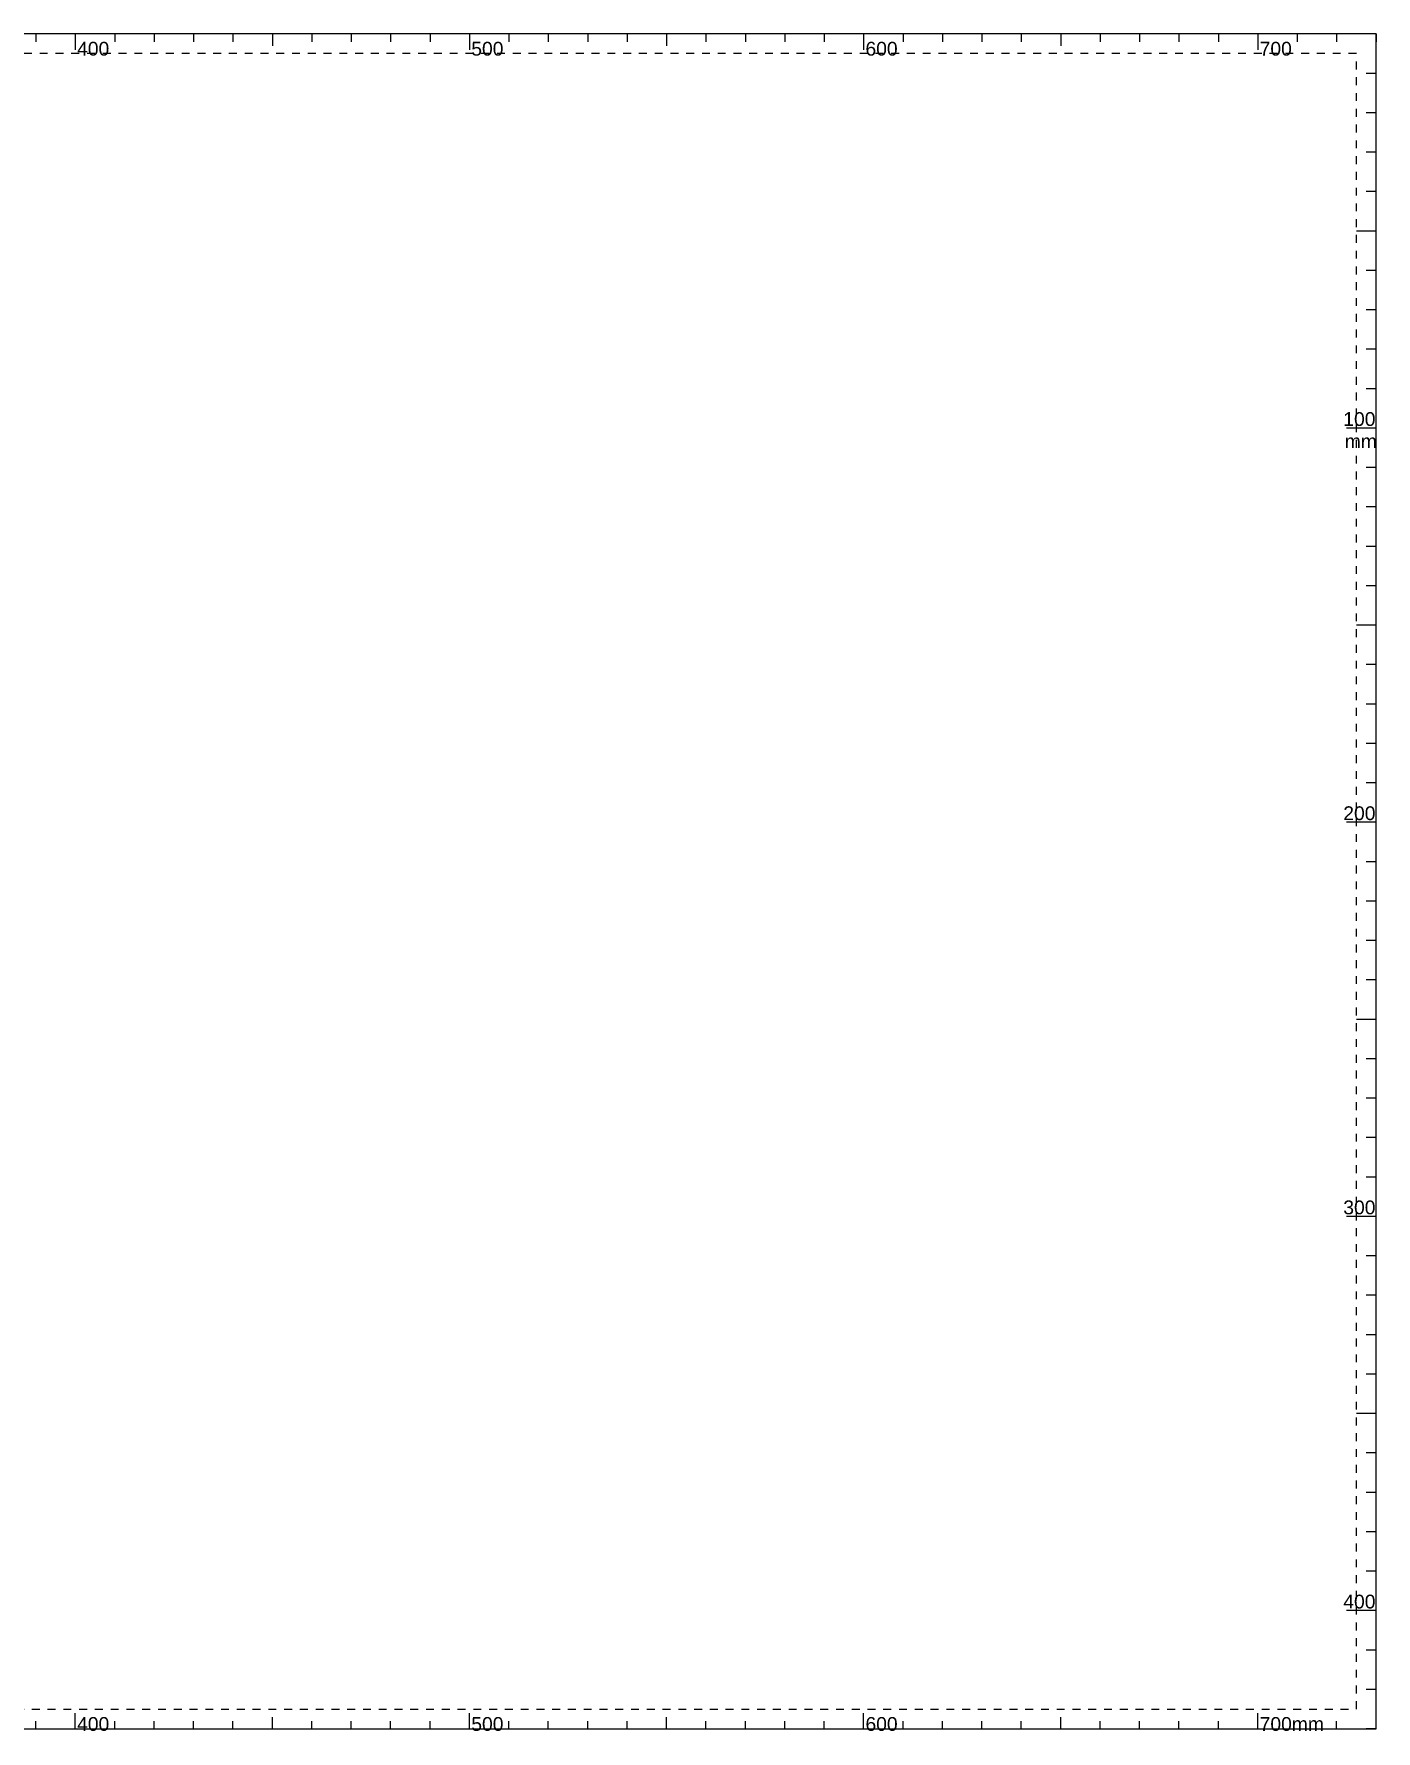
# Model space of a CAD drawing. Header units: millimetres. Extents: x 0 to 730, y -431 to 0.
# Drawn here: x 389.5 to 730, y -430.6 to 0 of the extents above; entities that cross this region are included whole.
import ezdxf

# ---------------------------------------------------------------- set-up
doc = ezdxf.new("R2010")
doc.units = ezdxf.units.MM
doc.header["$MEASUREMENT"] = 0
doc.linetypes.add('Hidden', pattern=[4, 2, -2])
for name, color, linetype, true_color in [('LaserBed', 7, 'Continuous', 0xffffff), ('LaserBed$Guides', 7, 'Hidden', 0xffffff), ('LaserBed$Scale', 7, 'Continuous', 0xffffff)]:
    doc.layers.add(name, color=color, linetype=linetype, true_color=true_color)

msp = doc.modelspace()

# ---------------------------------------------------------------- linework, layer by layer
at = {"layer": 'LaserBed', "color": 7, "true_color": 0xffffff}
msp.add_lwpolyline([(0, -430), (730, -430), (730, 0), (0, 0)], close=True, dxfattribs=at)
at = {"layer": 'LaserBed$Guides'}
msp.add_lwpolyline([(725, -5), (5, -5), (5, -425), (725, -425)], close=True, dxfattribs=at)
at = {"layer": 'LaserBed$Scale'}
for p, q in [((390, 0), (390, -2)), ((400, 0), (400, -4)), ((410, 0), (410, -2)), ((420, 0), (420, -2)), ((430, 0), (430, -2)), ((440, 0), (440, -2)), ((450, 0), (450, -3)), ((460, 0), (460, -2)), ((470, 0), (470, -2)), ((480, 0), (480, -2)), ((490, 0), (490, -2)), ((500, 0), (500, -4)), ((510, 0), (510, -2)), ((520, 0), (520, -2)), ((530, 0), (530, -2)), ((540, 0), (540, -2)), ((550, 0), (550, -3)), ((560, 0), (560, -2)), ((570, 0), (570, -2)), ((580, 0), (580, -2)), ((590, 0), (590, -2)), ((600, 0), (600, -4)), ((610, 0), (610, -2)), ((620, 0), (620, -2)), ((630, 0), (630, -2)), ((640, 0), (640, -2)), ((650, 0), (650, -3)), ((660, 0), (660, -2)), ((670, 0), (670, -2)), ((680, 0), (680, -2)), ((690, 0), (690, -2)), ((700, 0), (700, -4)), ((710, 0), (710, -2)), ((720, 0), (720, -2)), ((730, 0), (730, -2)), ((730, -10), (727.5, -10)), ((730, -20), (727.5, -20)), ((730, -30), (727.5, -30)), ((730, -40), (727.5, -40)), ((730, -50), (725, -50)), ((730, -60), (727.5, -60)), ((730, -70), (727.5, -70)), ((730, -80), (727.5, -80)), ((730, -90), (727.5, -90)), ((730, -100), (722.5, -100)), ((730, -110), (727.5, -110)), ((730, -120), (727.5, -120)), ((730, -130), (727.5, -130)), ((730, -140), (727.5, -140)), ((730, -150), (725, -150)), ((730, -160), (727.5, -160)), ((730, -170), (727.5, -170)), ((730, -180), (727.5, -180)), ((730, -190), (727.5, -190)), ((730, -200), (722.5, -200)), ((730, -210), (727.5, -210)), ((730, -220), (727.5, -220)), ((730, -230), (727.5, -230)), ((730, -240), (727.5, -240)), ((730, -250), (725, -250)), ((730, -260), (727.5, -260)), ((730, -270), (727.5, -270)), ((730, -280), (727.5, -280)), ((730, -290), (727.5, -290)), ((730, -300), (722.5, -300)), ((730, -310), (727.5, -310)), ((730, -320), (727.5, -320)), ((730, -330), (727.5, -330)), ((730, -340), (727.5, -340)), ((730, -350), (725, -350)), ((730, -360), (727.5, -360)), ((730, -370), (727.5, -370)), ((730, -380), (727.5, -380)), ((730, -390), (727.5, -390)), ((730, -400), (722.5, -400)), ((730, -410), (727.5, -410)), ((730, -420), (727.5, -420)), ((400, -430), (400, -426)), ((500, -430), (500, -426)), ((600, -430), (600, -426)), ((700, -430), (700, -426)), ((390, -430), (390, -428)), ((410, -430), (410, -428)), ((420, -430), (420, -428)), ((430, -430), (430, -428)), ((440, -430), (440, -428)), ((450, -430), (450, -427)), ((460, -430), (460, -428)), ((470, -430), (470, -428)), ((480, -430), (480, -428)), ((490, -430), (490, -428)), ((510, -430), (510, -428)), ((520, -430), (520, -428)), ((530, -430), (530, -428)), ((540, -430), (540, -428)), ((550, -430), (550, -427)), ((560, -430), (560, -428)), ((570, -430), (570, -428)), ((580, -430), (580, -428)), ((590, -430), (590, -428)), ((610, -430), (610, -428)), ((620, -430), (620, -428)), ((630, -430), (630, -428)), ((640, -430), (640, -428)), ((650, -430), (650, -427)), ((660, -430), (660, -428)), ((670, -430), (670, -428)), ((680, -430), (680, -428)), ((690, -430), (690, -428)), ((720, -430), (720, -428)), ((730, -430), (727.5, -430)), ((730, -430), (730, -428))]:
    msp.add_line(p, q, dxfattribs=at)

# ---------------------------------------------------------------- texts
at = {"layer": 'LaserBed$Scale', "char_height": 3.5, "attachment_point": 7, "line_spacing_factor": 0.963855}
for s, insert, width in [('\\fArial;400', (400.47, -5.55), 11.4066), ('\\fArial;500', (500.47, -5.55), 11.259), ('\\fArial;600', (600.47, -5.55), 11.2801), ('\\fArial;700', (700.47, -5.55), 11.2169), ('\\fArial;100', (721.69, -99.5), 10.9217), ('\\fArial;mm', (722.06, -105.08), 11.0482), ('\\fArial;200', (721.69, -199.5), 11.3223), ('\\fArial;300', (721.69, -299.5), 11.259), ('\\fArial;400', (721.69, -399.5), 11.4066), ('\\fArial;400', (400.47, -430.55), 11.4066), ('\\fArial;500', (500.47, -430.55), 11.259), ('\\fArial;600', (600.47, -430.55), 11.2801), ('\\fArial;700mm', (700.47, -430.55), 19.2922)]:
    msp.add_mtext(s, dxfattribs=dict(at, insert=insert, width=width))

doc.saveas('drawing.dxf')
